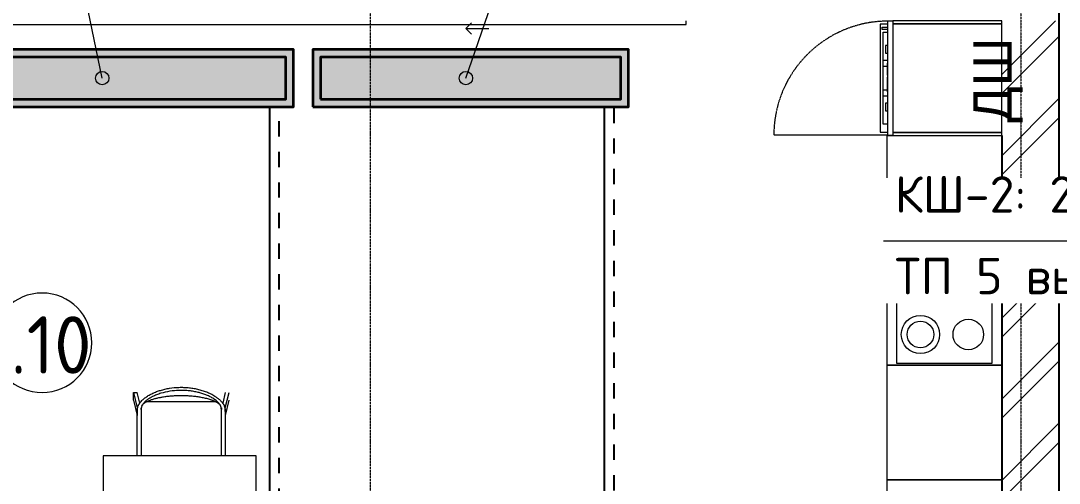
# Model space of a CAD drawing. Header units: millimetres. Extents: x -5016 to 22834, y -6019 to 18943.
# Drawn here: x 4275 to 9700, y 11182 to 13600 of the extents above; entities that cross this region are included whole.
import ezdxf
from ezdxf.enums import TextEntityAlignment as Align

# ---------------------------------------------------------------- set-up
doc = ezdxf.new("R2010")
doc.units = ezdxf.units.MM
for name, pattern in [('ОВ_ПУНКТ', [160, 80, -80]), ('Осевая 12-2-2', [16, 12, -2, 0, -2]), ('Сверху', [3.96875, 2.38125, -1.5875])]:
    doc.linetypes.add(name, pattern=pattern)
for name, color, linetype, lineweight in [('A-ANNO-NOTE', 8, 'Continuous', 13), ('A-AREA-IDEN', 8, 'Continuous', 13), ('A-GLAZ', 8, 'Continuous', 13), ('A-WALL', 8, 'Continuous', 13), ('A-WALL-PATT', 8, 'Continuous', 13), ('I-FURN', 9, 'Continuous', 13), ('M-EQPM', 9, 'Continuous', 13), ('S-GRID', 8, 'Continuous', 13), ('АР_подложка', 8, 'Continuous', 13), ('ОВ_выноски', 7, 'Continuous', 18), ('ОВ_марки', 7, 'Continuous', 18), ('ОВ_приборы', 7, 'Continuous', 35), ('ОВ_Т1', 1, 'Continuous', 50), ('ОВ_Т2', 5, 'Continuous', 50)]:
    doc.layers.add(name, color=color, linetype=linetype, lineweight=lineweight)
doc.styles.add('Arial', font='arial.ttf', dxfattribs={"height": 200})
doc.styles.add('GOST', font='isocpeur.ttf', dxfattribs={"width": 0.9})
doc.styles.add('GOST Common', font='GOST_Common.ttf', dxfattribs={"height": 300})

# ---------------------------------------------------------------- blocks, each defined once
blk = doc.blocks.new('INT Стол прямоугольный - INT Стол прямоугольный-1563841-Этаж 1 - Планировка')
at = {"layer": 'I-FURN'}
for p, q in [((1300, 400), (-1300, 400)), ((-1300, 400), (-1300, -400)), ((1300, -400), (1300, 400)), ((-1300, -400), (1300, -400))]:
    blk.add_line(p, q, dxfattribs=at)
blk = doc.blocks.new('INT Стул Wooden - INT Стул Wooden-V2-Этаж 1 - Планировка')
at = {"layer": 'I-FURN'}
for p, q in [((-230, -160), (-230, 78.9)), ((-210, 78.9), (-210, -163.9)), ((210, -163.9), (210, 78.9)), ((230, 78.9), (230, -160)), ((-230.7, -132.8), (-250, -212.2)), ((-230.7, -132.8), (-230.5, -171.9)), ((-230, -160), (-230, -171.5)), ((230, -171.5), (230, -160)), ((230.5, -171.9), (230.7, -132.8)), ((250, -212.2), (230.7, -132.8)), ((-230.5, -171.9), (-250, -252.2)), ((-230, -252.2), (-216.7, -197.7)), ((-210, -173.4), (-210, -163.9)), ((-182.7, -203.4), (182.7, -203.4)), ((210, -163.9), (210, -173.4)), ((216.7, -197.7), (230, -252.2)), ((250, -252.2), (230.5, -171.9)), ((250, -212.2), (250, -252.2)), ((250, -252.2), (230, -252.2))]:
    blk.add_line(p, q, dxfattribs=at)
for points, knots in [([(230, -160), (229.8, -163.5), (228.9, -170.5), (226.5, -178.8), (224, -185.1), (220.7, -191.2), (216.7, -197.1), (212.9, -201.9), (210.7, -204.6), (207.3, -208.6), (202.9, -212.9), (197.7, -217.7), (192.3, -222.3), (185.3, -227.6), (176.5, -233.6), (167.4, -239.1), (158.1, -244.2), (145.4, -250.5), (128.9, -257.5), (107.7, -264.7), (85, -270.8), (53.1, -277), (20.4, -280.1), (-12.2, -280.1), (-36.7, -278.5), (-61, -275.4), (-85, -270.8), (-108.7, -264.4), (-131.8, -256.4), (-150.4, -248.2), (-164.8, -240.7), (-173.5, -235.5), (-180.2, -231.1), (-185.2, -227.6), (-190.1, -224), (-194.8, -220.2), (-199.3, -216.2), (-203.8, -212.1), (-208, -207.8), (-211.3, -204), (-213.8, -200.8), (-216.2, -197.6), (-219.2, -193.5), (-222.3, -188.3), (-224.9, -183), (-226.9, -177.5), (-229, -170), (-229.8, -164), (-230, -160)], [-1, -1, -1, -1, -0.980978, -0.961957, -0.952446, -0.942935, -0.923913, -0.914402, -0.909647, -0.904891, -0.88587, -0.876359, -0.866848, -0.847826, -0.828804, -0.809783, -0.790761, -0.771739, -0.733696, -0.695652, -0.652174, -0.608696, -0.521739, -0.478261, -0.434783, -0.391304, -0.347826, -0.304348, -0.26087, -0.217391, -0.195652, -0.173913, -0.163043, -0.152174, -0.141304, -0.130435, -0.119565, -0.108696, -0.097826, -0.086957, -0.081522, -0.076087, -0.065217, -0.054348, -0.043478, -0.032609, -0.021739, 0, 0, 0, 0]), ([(-230, -171.5), (-229.3, -175.1), (-227.8, -180.2), (-224.9, -186.5), (-222.7, -190.2), (-221.2, -192.4), (-220.6, -193.2), (-220.6, -193.3)], [-1, -1, -1, -1, -0.97916667, -0.96875, -0.95833333, -0.953125, -0.95238095, -0.95238095, -0.95238095, -0.95238095]), ([(-210, -163.9), (-209.7, -167.5), (-208.5, -174.2), (-206, -181.3), (-203.9, -185.8), (-202.3, -188.7), (-199.1, -193.7), (-194.5, -199), (-190.4, -203.3), (-188, -205.7), (-184.2, -209.2), (-179.5, -213), (-174.6, -216.5), (-171.8, -218.5), (-167.5, -221.4), (-160.9, -225.5), (-151.7, -230.5), (-142.4, -235.1), (-132.7, -239.3), (-119.8, -244.3), (-103.2, -249.7), (-82.1, -255.1), (-59.6, -259.4), (-35.8, -262.3), (-12, -263.8), (20, -263.8), (59.7, -260.2), (98.7, -251.5), (125, -242.5), (139.6, -236.4), (148.5, -232.1), (155.5, -228.4), (160.7, -225.6), (165.8, -222.5), (170.7, -219.3), (175.6, -215.8), (180.4, -212.3), (184.2, -209.1), (187.1, -206.5), (189.2, -204.4), (191.3, -202.3), (194, -199.5), (197.3, -195.7), (200.3, -191.8), (202.4, -188.6), (203.8, -186.1), (205, -183.5), (206.5, -180), (208.6, -173.7), (209.6, -167.9), (210, -163.9)], [-1, -1, -1, -1, -0.979167, -0.958333, -0.953125, -0.947917, -0.9375, -0.916667, -0.90625, -0.901042, -0.895833, -0.875, -0.864583, -0.859375, -0.854167, -0.833333, -0.8125, -0.791667, -0.770833, -0.75, -0.708333, -0.666667, -0.619048, -0.571429, -0.52381, -0.47619, -0.380952, -0.285714, -0.238095, -0.214286, -0.190476, -0.178571, -0.166667, -0.154762, -0.142857, -0.130952, -0.119048, -0.107143, -0.10119, -0.095238, -0.089286, -0.083333, -0.071429, -0.059524, -0.053571, -0.047619, -0.041667, -0.035714, -0.02381, 0, 0, 0, 0]), ([(-201.1, -190.4), (-201.7, -189.7), (-203.3, -187.7), (-204.7, -185.5), (-205.6, -183.9)], [-0.0431279, -0.0431279, -0.0431279, -0.0431279, -0.0375, -0.025, -0.025, -0.025, -0.025]), ([(198.1, -193.7), (197.8, -194), (195.5, -196.1), (190.4, -199.6), (184.5, -202.7), (181, -204.6), (179.8, -205.2), (177.9, -206.2), (173.7, -208.3), (168.4, -210.5), (163, -212.6), (157.7, -214.6), (150.8, -217), (142.5, -219.5), (134.2, -221.8), (125.8, -224), (117.3, -225.9), (106.1, -228.2), (90.2, -231), (69, -233.9), (46.2, -236), (23.1, -237.3), (0.1, -237.7), (-23.1, -237.3), (-46, -236), (-69.2, -233.9), (-88, -231.3), (-103.3, -228.7), (-118.5, -225.7), (-133.1, -222.2), (-146.1, -218.4), (-153.5, -216.1), (-158.9, -214.1), (-164.4, -212.1), (-169.7, -210), (-174.2, -208), (-177.2, -206.6), (-178.9, -205.7), (-180.1, -205.1), (-181.4, -204.4), (-183.1, -203.5), (-186.1, -201.9), (-190.4, -199.5), (-194.3, -196.9), (-196.9, -194.8), (-197.9, -193.9), (-198.2, -193.6)], [-0.9467731, -0.9467731, -0.9467731, -0.9467731, -0.94375, -0.925, -0.90625, -0.9015625, -0.8992187, -0.896875, -0.8875, -0.86875, -0.859375, -0.85, -0.83125, -0.8125, -0.79375, -0.775, -0.75625, -0.7375, -0.7, -0.65, -0.6, -0.55, -0.5, -0.45, -0.4, -0.35, -0.3, -0.275, -0.25, -0.2, -0.175, -0.1625, -0.15, -0.1375, -0.125, -0.1125, -0.10625, -0.103125, -0.1, -0.096875, -0.09375, -0.0875, -0.075, -0.0625, -0.05625, -0.053125, -0.053125, -0.053125, -0.053125]), ([(205.6, -183.8), (204.7, -185.4), (203.3, -187.7), (201.6, -189.8), (201.1, -190.4)], [-0.975298, -0.975298, -0.975298, -0.975298, -0.9625, -0.95685193, -0.95685193, -0.95685193, -0.95685193]), ([(220.6, -193.3), (221.1, -192.5), (222.3, -190.9), (224.3, -187.6), (227.4, -181.5), (229.2, -175.6), (230, -171.5)], [-0.04761905, -0.04761905, -0.04761905, -0.04761905, -0.04166667, -0.03571429, -0.02380952, 0, 0, 0, 0])]:
    blk.add_open_spline(points, degree=3, knots=knots, dxfattribs=at)
blk = doc.blocks.new('INT 02 Нижний модуль - x2-1563935-Этаж 1 - Планировка')
at = {"layer": 'I-FURN'}
for p, q in [((-500, 0), (-500, -600)), ((500, -600), (500, 0)), ((-350, -530), (-350, -100)), ((-350, -100), (-12, -100)), ((12, -100), (350, -100)), ((350, -100), (350, -530)), ((350, -530), (-350, -530)), ((-500, -600), (500, -600))]:
    blk.add_line(p, q, dxfattribs=at)
blk = doc.blocks.new('INT 02 Нижний модуль - x3-1563960-Этаж 1 - Планировка')
at = {"layer": 'I-FURN'}
for p, q in [((-300, 600), (-300, 0)), ((300, 600), (-300, 600)), ((300, 0), (300, 600))]:
    blk.add_line(p, q, dxfattribs=at)
blk = doc.blocks.new('INT 02 Электр_плита - 580-1566566-Этаж 1 - Планировка')
at = {"layer": 'M-EQPM'}
for p, q in [((290, 550), (-290, 550)), ((-290, 550), (-290, 50)), ((290, 50), (290, 550)), ((-290, 50), (290, 50))]:
    blk.add_line(p, q, dxfattribs=at)
for centre, radius in [((-140, 425), 100), ((-140, 425), 70), ((140, 425), 80), ((140, 175), 100), ((-140, 175), 80), ((140, 175), 70)]:
    blk.add_circle(centre, radius, dxfattribs=at)
blk = doc.blocks.new('INT 02 Пенал - x4-1563996-Этаж 1 - Планировка')
at = {"layer": 'I-FURN'}
for p, q in [((-284, 0), (-300, 0)), ((-300, 0), (-300, -570)), ((-284, -570), (-284, 0)), ((284, 0), (-284, 0)), ((-284, 0), (-284, -570)), ((300, 0), (284, 0)), ((284, 0), (284, -570)), ((284, -570), (284, 0)), ((300, -570), (300, 0)), ((-300, -570), (-284, -570)), ((-298, -570), (-298, -595)), ((298, -595), (-298, -595)), ((-284, -570), (284, -570)), ((-266.5, -625), (-266.5, -595)), ((-253.5, -595), (-253.5, -625)), ((-92.5, -595), (-92.5, -620)), ((92.5, -620), (92.5, -595)), ((284, -570), (300, -570)), ((298, -595), (298, -570)), ((-253.5, -625), (-266.5, -625)), ((-62.5, -620), (-62.5, -598)), ((62.5, -598), (62.5, -620))]:
    blk.add_line(p, q, dxfattribs=at)
at = {"layer": 'I-FURN', "color": 8, "linetype": 'Сверху', "true_color": 0x808080}
blk.add_line((298, -595), (298, -1191), dxfattribs=at)
blk.add_arc((298, -595), 596, 180, 270, dxfattribs=at)
blk = doc.blocks.new('INT 02 ОБ - Духовка встроенная-1566567-Этаж 1 - Планировка')
at = {"layer": 'M-EQPM'}
for p, q in [((-283, -595), (-285, -595)), ((-267, -595), (-267, -635)), ((-225, -620), (-225, -595)), ((-155, -595), (-155, -607)), ((-115, -607), (-115, -595)), ((-63, -595), (-63, -598)), ((-57.5, -595), (-57.5, -598)), ((-50.9, -595), (-50.9, -598)), ((-48.7, -598), (-48.7, -595)), ((-7, -595), (-7, -598)), ((-0.4, -595), (-0.4, -598)), ((9.5, -595), (9.5, -598)), ((18.3, -595), (18.3, -598)), ((43.6, -598), (43.6, -595)), ((52.4, -595), (52.4, -598)), ((77.6, -595), (77.6, -598)), ((86.4, -595), (86.4, -598)), ((145, -595), (145, -607)), ((185, -607), (185, -595)), ((255, -595), (255, -620)), ((297, -635), (297, -595)), ((315, -595), (313, -595)), ((315, -595), (315, -570)), ((-267, -635), (297, -635)), ((255, -620), (-225, -620)), ((-155, -607), (-115, -607)), ((-57.5, -598), (-63, -598)), ((-50.9, -598), (-57.5, -598)), ((-48.7, -598), (-50.9, -598)), ((-7, -598), (-48.7, -598)), ((-0.4, -598), (-7, -598)), ((18.3, -598), (9.5, -598)), ((43.6, -598), (18.3, -598)), ((52.4, -598), (43.6, -598)), ((77.6, -598), (52.4, -598)), ((86.4, -598), (77.6, -598)), ((145, -607), (185, -607))]:
    blk.add_line(p, q, dxfattribs=at)
blk = doc.blocks.new('INT 02 Нижний модуль - x3-1564040-Этаж 1 - Планировка')
at = {"layer": 'I-FURN'}
for p, q in [((-300, 600), (-300, 0)), ((300, 600), (-300, 600)), ((300, 0), (300, 600))]:
    blk.add_line(p, q, dxfattribs=at)
blk = doc.blocks.new('INT 02 Нижний модуль - x3-V4-Этаж 1 - Планировка')
at = {"layer": 'I-FURN'}
for p, q in [((-300, 600), (-300, 0)), ((300, 600), (-300, 600)), ((300, 595), (300, 600))]:
    blk.add_line(p, q, dxfattribs=at)
blk = doc.blocks.new('INT 20 Окно раздвижное 3ст - INT 20 Окно раздвижное 3ст 4200-3000-1568881-Этаж 1 - Планировка')
at = {"layer": 'A-GLAZ'}
for p, q in [((1850, -240), (1880, -210)), ((3000, -220), (3000, -200)), ((-3000, -220), (3000, -220)), ((1850, -240), (1880, -270)), ((1850, -240), (1970, -240))]:
    blk.add_line(p, q, dxfattribs=at)
blk = doc.blocks.new('INT Марка помещения - Номер помещения _ Площадь _ Имя-1615504-Этаж 1 - Планировка')
at = {"layer": 'A-AREA-IDEN'}
for start, end in [(360, 180), (180, 360)]:
    blk.add_arc((0, 0), 2.6, start, end, dxfattribs=at)
blk = doc.blocks.new('АР_План_1_этажа')
at = {"layer": 'A-WALL-PATT', "lineweight": 9}
h = blk.add_hatch(dxfattribs=at)
h.set_pattern_fill('FP_1', color=256, style=0, pattern_type=2)
h.set_pattern_definition([(45, (0, 0), (-212.132, 212.132), []), (45, (0, 100), (-212.132, 212.132), [])])
h.paths.add_polyline_path([(11568.2, 5972.6), (11868.2, 5972.6), (11868.2, 7372.6), (11568.2, 7372.6)])
h.paths.add_polyline_path([(11680.5, 8272.6), (11868.2, 8272.6), (11868.2, 9572.6), (11568.2, 9572.6), (11568.2, 8272.6)])
h.paths.add_polyline_path([(11568.2, 10272.6), (11868.2, 10272.6), (11868.2, 10822.6), (11568.2, 10822.6)])
h.paths.add_polyline_path([(11868.2, 11122.6), (11868.2, 11322.6), (11568.2, 11322.6), (11568.2, 11122.6)])
h.paths.add_polyline_path([(11568.2, 12822.6), (11868.2, 12822.6), (11868.2, 18272.6), (11568.2, 18272.6), (11568.2, 12924.3)])
at = {"layer": 'A-WALL', "lineweight": 25}
for p, q in [((11868.2, 12822.6), (11868.2, 19972.6)), ((11568.2, 17672.6), (11568.2, 14272.6))]:
    blk.add_line(p, q, dxfattribs=at)
at = {"layer": 'S-GRID', "color": 251, "linetype": 'Осевая 12-2-2', "true_color": 0x646464}
for p, q in [((8268.2, 22574.8), (8268.2, -1346.2)), ((11668.2, 22574.8), (11668.2, -1346.2))]:
    blk.add_line(p, q, dxfattribs=at)
at = {"layer": 'A-AREA-IDEN', "xscale": 99.99999999999993, "yscale": 99.99999999999993, "zscale": 99.99999999999993}
blk.add_blockref('INT Марка помещения - Номер помещения _ Площадь _ Имя-1615504-Этаж 1 - Планировка', (6554.1, 16589.2), dxfattribs=at)
at = {"layer": 'A-GLAZ'}
blk.add_blockref('INT 20 Окно раздвижное 3ст - INT 20 Окно раздвижное 3ст 4200-3000-1568881-Этаж 1 - Планировка', (6918.2, 18472.6), dxfattribs=at)
at = {"layer": 'I-FURN'}
for name, p, rotation in [('INT 02 Пенал - x4-1563996-Этаж 1 - Планировка', (11568.2, 17972.6), 270.0000000000004), ('INT 02 Нижний модуль - x3-V4-Этаж 1 - Планировка', (11568.2, 17372.6), 90.00000000000114), ('INT 02 Нижний модуль - x3-1563960-Этаж 1 - Планировка', (11568.2, 16772.6), 90.00000000000061), ('INT 02 Нижний модуль - x3-1564040-Этаж 1 - Планировка', (11568.2, 16172.6), 90.00000000000114), ('INT Стул Wooden - INT Стул Wooden-V2-Этаж 1 - Планировка', (7280.8, 16076.6), 180), ('INT Стол прямоугольный - INT Стол прямоугольный-1563841-Этаж 1 - Планировка', (7273.2, 14697.6), 89.99999999999855), ('INT 02 Нижний модуль - x2-1563935-Этаж 1 - Планировка', (11568.2, 15372.6), 270.0000000000009)]:
    blk.add_blockref(name, p, dxfattribs=dict(at, rotation=rotation))
at = {"layer": 'M-EQPM'}
for name, p, rotation in [('INT 02 ОБ - Духовка встроенная-1566567-Этаж 1 - Планировка', (11568.2, 17987.6), 270.0000000000004), ('INT 02 Электр_плита - 580-1566566-Этаж 1 - Планировка', (11568.2, 16772.6), 90.00000000000081)]:
    blk.add_blockref(name, p, dxfattribs=dict(at, rotation=rotation))
at = {"layer": 'A-ANNO-NOTE', "insert": (11419.5, 17740), "char_height": 200, "width": 545.147, "attachment_point": 1, "rotation": 90, "style": 'Arial'}
blk.add_mtext('ДШ', dxfattribs=at)
at = {"layer": 'A-AREA-IDEN', "insert": (6245.7, 16728), "char_height": 300, "width": 753.586, "attachment_point": 1, "style": 'GOST Common'}
blk.add_mtext('1.10', dxfattribs=at)

msp = doc.modelspace()

# ---------------------------------------------------------------- block references
at = {"layer": 'АР_подложка'}
msp.add_blockref('АР_План_1_этажа', (-2168, -4673), dxfattribs=at)

# ---------------------------------------------------------------- next in the draw order: hatches: boundary and pattern name
at = {"layer": 'ОВ_выноски'}
h = msp.add_hatch(color=7, dxfattribs=at)
edge = h.paths.add_edge_path()
edge.add_arc((4700, 13300), 35, 0, 360)
h = msp.add_hatch(color=7, dxfattribs=at)
edge = h.paths.add_edge_path()
edge.add_arc((6600, 13300), 35, 0, 360)
at = {"layer": 'ОВ_приборы'}
for points in [[(3750, 13150), (5700, 13150), (5700, 13450), (3750, 13450)], [(5800, 13150), (7450, 13150), (7450, 13450), (5800, 13450)]]:
    msp.add_hatch(color=1, dxfattribs=at).paths.add_polyline_path(points)

# ---------------------------------------------------------------- next in the draw order: linework, layer by layer
at = {"layer": 'ОВ_выноски'}
for points in [[(4700, 13300), (4400, 14750)], [(6600, 13300), (7100, 14750)]]:
    msp.add_lwpolyline(points, dxfattribs=at)
for centre in [(4700, 13300), (6600, 13300)]:
    msp.add_circle(centre, 35, dxfattribs=at)
at = {"layer": 'ОВ_приборы'}
for points in [[(3750, 13150), (5700, 13150), (5700, 13450), (3750, 13450)], [(3790, 13190), (5660, 13190), (5660, 13410), (3790, 13410)], [(5800, 13150), (7450, 13150), (7450, 13450), (5800, 13450)], [(5840, 13190), (7410, 13190), (7410, 13410), (5840, 13410)]]:
    msp.add_lwpolyline(points, close=True, dxfattribs=at)
at = {"layer": 'ОВ_Т1', "lineweight": 25}
for points in [[(13005, 11000), (13005, 10595), (11085, 10595), (11085, 7985), (5575, 7985), (5575, 13150)], [(12935, 11000), (12935, 10665), (11015, 10665), (11015, 8055), (7325, 8055), (7325, 13150)]]:
    msp.add_lwpolyline(points, dxfattribs=at)
at = {"layer": 'ОВ_Т2', "linetype": 'ОВ_ПУНКТ', "lineweight": 25}
for points in [[(12955, 11000), (12955, 10645), (11035, 10645), (11035, 8035), (5625, 8035), (5625, 13150)], [(12885, 11000), (12885, 10715), (10965, 10715), (10965, 8105), (7375, 8105), (7375, 13150)]]:
    msp.add_lwpolyline(points, dxfattribs=at)

# ---------------------------------------------------------------- next in the draw order: wipeouts: each hides what was drawn before it
msp.add_wipeout([(8781.6, 12122.5), (12200, 12122.5), (12200, 12777.5), (8781.6, 12777.5)])

# ---------------------------------------------------------------- next in the draw order: linework, layer by layer
at = {"layer": 'ОВ_выноски'}
msp.add_lwpolyline([(8781.6, 12450), (12200, 12450)], dxfattribs=at)

# ---------------------------------------------------------------- next in the draw order: texts
at = {"layer": 'ОВ_марки', "style": 'GOST'}
msp.add_text('КШ-2: 2 яруса, Кв 8 вых.', height=190, dxfattribs=at).set_placement((8841.6, 12540), align=Align.BOTTOM_LEFT)
msp.add_text('ТП 5 вых. + смес. узел 36 °С', height=190, dxfattribs=at).set_placement((8841.6, 12360), align=Align.TOP_LEFT)

doc.saveas('drawing.dxf')
